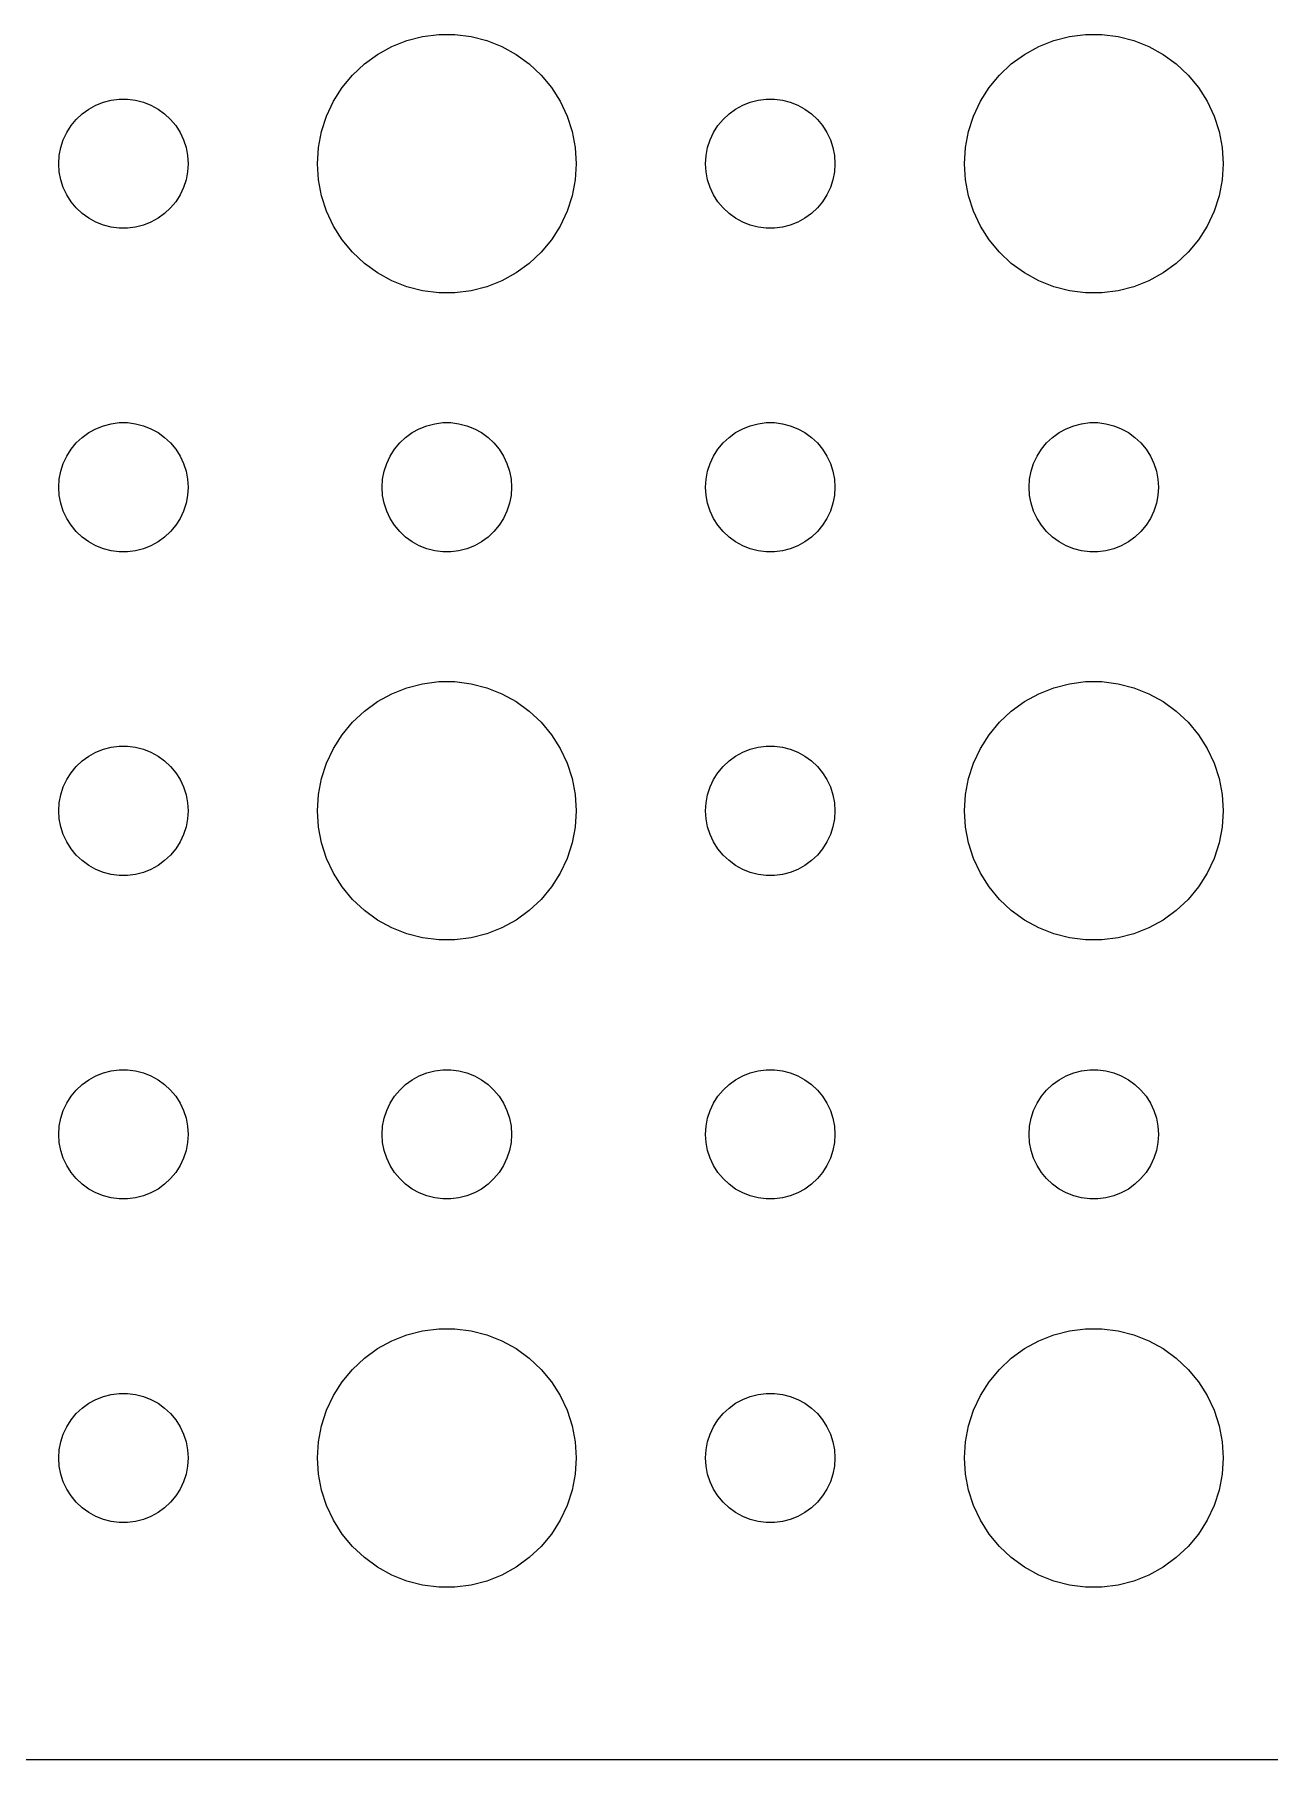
# Model space of a CAD drawing. Header units: metres. Extents: x -112 to 112, y -82 to 82.
# Drawn here: x -84.56 to -55.92, y -81.99 to -42.01 of the extents above; entities that cross this region are included whole.
import ezdxf

# ---------------------------------------------------------------- set-up
doc = ezdxf.new("R2010")
doc.units = ezdxf.units.M

msp = doc.modelspace()

# ---------------------------------------------------------------- linework, layer by layer
for p, q in [((-76.6075, -42.467), (-76.2773, -42.2855)), ((-76.2773, -42.2855), (-75.927, -42.1468)), ((-75.927, -42.1468), (-75.5621, -42.0531)), ((-75.5621, -42.0531), (-75.1884, -42.0059)), ((-75.1884, -42.0059), (-74.8116, -42.0059)), ((-74.8116, -42.0059), (-74.4379, -42.0531)), ((-74.4379, -42.0531), (-74.073, -42.1468)), ((-74.073, -42.1468), (-73.7227, -42.2855)), ((-73.7227, -42.2855), (-73.3925, -42.467)), ((-61.6075, -42.467), (-61.2773, -42.2855)), ((-61.2773, -42.2855), (-60.927, -42.1468)), ((-60.927, -42.1468), (-60.5621, -42.0531)), ((-60.5621, -42.0531), (-60.1884, -42.0059)), ((-60.1884, -42.0059), (-59.8116, -42.0059)), ((-59.8116, -42.0059), (-59.4379, -42.0531)), ((-59.4379, -42.0531), (-59.0729, -42.1468)), ((-59.0729, -42.1468), (-58.7227, -42.2855)), ((-58.7227, -42.2855), (-58.3925, -42.467)), ((-77.1869, -42.9464), (-76.9123, -42.6885)), ((-76.9123, -42.6885), (-76.6075, -42.467)), ((-73.3925, -42.467), (-73.0877, -42.6885)), ((-73.0877, -42.6885), (-72.8131, -42.9464)), ((-62.1869, -42.9464), (-61.9123, -42.6885)), ((-61.9123, -42.6885), (-61.6075, -42.467)), ((-58.3925, -42.467), (-58.0877, -42.6885)), ((-58.0877, -42.6885), (-57.8131, -42.9464)), ((-77.427, -43.2366), (-77.1869, -42.9464)), ((-72.8131, -42.9464), (-72.573, -43.2366)), ((-62.427, -43.2366), (-62.1869, -42.9464)), ((-57.8131, -42.9464), (-57.5729, -43.2366)), ((-83.1387, -43.6428), (-82.9635, -43.5734)), ((-82.9635, -43.5734), (-82.7811, -43.5266)), ((-82.7811, -43.5266), (-82.5942, -43.503)), ((-82.5942, -43.503), (-82.4058, -43.503)), ((-82.4058, -43.503), (-82.2189, -43.5266)), ((-82.2189, -43.5266), (-82.0365, -43.5734)), ((-82.0365, -43.5734), (-81.8613, -43.6428)), ((-77.7893, -43.8956), (-77.6289, -43.5547)), ((-77.6289, -43.5547), (-77.427, -43.2366)), ((-72.573, -43.2366), (-72.3711, -43.5547)), ((-72.3711, -43.5547), (-72.2107, -43.8956)), ((-68.1387, -43.6428), (-67.9635, -43.5734)), ((-67.9635, -43.5734), (-67.7811, -43.5266)), ((-67.7811, -43.5266), (-67.5942, -43.503)), ((-67.5942, -43.503), (-67.4058, -43.503)), ((-67.4058, -43.503), (-67.2189, -43.5266)), ((-67.2189, -43.5266), (-67.0365, -43.5734)), ((-67.0365, -43.5734), (-66.8613, -43.6428)), ((-62.7893, -43.8956), (-62.6289, -43.5547)), ((-62.6289, -43.5547), (-62.427, -43.2366)), ((-57.5729, -43.2366), (-57.3711, -43.5547)), ((-57.3711, -43.5547), (-57.2107, -43.8956)), ((-83.7135, -44.1183), (-83.5934, -43.9732)), ((-83.5934, -43.9732), (-83.4561, -43.8442)), ((-83.4561, -43.8442), (-83.3037, -43.7335)), ((-83.3037, -43.7335), (-83.1387, -43.6428)), ((-81.8613, -43.6428), (-81.6963, -43.7335)), ((-81.6963, -43.7335), (-81.5439, -43.8442)), ((-81.5439, -43.8442), (-81.4065, -43.9732)), ((-81.4065, -43.9732), (-81.2865, -44.1183)), ((-77.9057, -44.2539), (-77.7893, -43.8956)), ((-72.2107, -43.8956), (-72.0943, -44.2539)), ((-68.7135, -44.1183), (-68.5934, -43.9732)), ((-68.5934, -43.9732), (-68.4561, -43.8442)), ((-68.4561, -43.8442), (-68.3037, -43.7335)), ((-68.3037, -43.7335), (-68.1387, -43.6428)), ((-66.8613, -43.6428), (-66.6963, -43.7335)), ((-66.6963, -43.7335), (-66.5439, -43.8442)), ((-66.5439, -43.8442), (-66.4065, -43.9732)), ((-66.4065, -43.9732), (-66.2865, -44.1183)), ((-62.9057, -44.2539), (-62.7893, -43.8956)), ((-57.2107, -43.8956), (-57.0942, -44.2539)), ((-83.8947, -44.4478), (-83.8145, -44.2774)), ((-83.8145, -44.2774), (-83.7135, -44.1183)), ((-81.2865, -44.1183), (-81.1855, -44.2774)), ((-81.1855, -44.2774), (-81.1053, -44.4478)), ((-77.9763, -44.624), (-77.9057, -44.2539)), ((-72.0943, -44.2539), (-72.0237, -44.624)), ((-68.8947, -44.4478), (-68.8145, -44.2774)), ((-68.8145, -44.2774), (-68.7135, -44.1183)), ((-66.2865, -44.1183), (-66.1855, -44.2774)), ((-66.1855, -44.2774), (-66.1053, -44.4478)), ((-62.9763, -44.624), (-62.9057, -44.2539)), ((-57.0942, -44.2539), (-57.0237, -44.624)), ((-83.9882, -44.812), (-83.9529, -44.627)), ((-83.9529, -44.627), (-83.8947, -44.4478)), ((-81.1053, -44.4478), (-81.0471, -44.627)), ((-81.0471, -44.627), (-81.0118, -44.812)), ((-78, -45), (-77.9763, -44.624)), ((-72.0237, -44.624), (-72, -45)), ((-68.9882, -44.812), (-68.9529, -44.627)), ((-68.9529, -44.627), (-68.8947, -44.4478)), ((-66.1053, -44.4478), (-66.0471, -44.627)), ((-66.0471, -44.627), (-66.0118, -44.812)), ((-63, -45), (-62.9763, -44.624)), ((-57.0237, -44.624), (-57, -45)), ((-84, -45), (-83.9882, -44.812)), ((-83.9882, -45.188), (-84, -45)), ((-81.0118, -44.812), (-81, -45)), ((-81, -45), (-81.0118, -45.188)), ((-77.9763, -45.376), (-78, -45)), ((-72, -45), (-72.0237, -45.376)), ((-69, -45), (-68.9882, -44.812)), ((-68.9882, -45.188), (-69, -45)), ((-66.0118, -44.812), (-66, -45)), ((-66, -45), (-66.0118, -45.188)), ((-62.9763, -45.376), (-63, -45)), ((-57, -45), (-57.0237, -45.376)), ((-83.9529, -45.373), (-83.9882, -45.188)), ((-83.8947, -45.5522), (-83.9529, -45.373)), ((-83.8145, -45.7226), (-83.8947, -45.5522)), ((-81.1053, -45.5522), (-81.1855, -45.7226)), ((-81.0471, -45.373), (-81.1053, -45.5522)), ((-81.0118, -45.188), (-81.0471, -45.373)), ((-77.9057, -45.7461), (-77.9763, -45.376)), ((-72.0237, -45.376), (-72.0943, -45.7461)), ((-68.9529, -45.373), (-68.9882, -45.188)), ((-68.8947, -45.5522), (-68.9529, -45.373)), ((-68.8145, -45.7226), (-68.8947, -45.5522)), ((-66.1053, -45.5522), (-66.1855, -45.7226)), ((-66.0471, -45.373), (-66.1053, -45.5522)), ((-66.0118, -45.188), (-66.0471, -45.373)), ((-62.9057, -45.7461), (-62.9763, -45.376)), ((-57.0237, -45.376), (-57.0942, -45.7461)), ((-83.7135, -45.8817), (-83.8145, -45.7226)), ((-83.5934, -46.0268), (-83.7135, -45.8817)), ((-81.2865, -45.8817), (-81.4065, -46.0268)), ((-81.1855, -45.7226), (-81.2865, -45.8817)), ((-77.7893, -46.1044), (-77.9057, -45.7461)), ((-72.0943, -45.7461), (-72.2107, -46.1044)), ((-68.7135, -45.8817), (-68.8145, -45.7226)), ((-68.5934, -46.0268), (-68.7135, -45.8817)), ((-66.2865, -45.8817), (-66.4065, -46.0268)), ((-66.1855, -45.7226), (-66.2865, -45.8817)), ((-62.7893, -46.1044), (-62.9057, -45.7461)), ((-57.0942, -45.7461), (-57.2107, -46.1044)), ((-83.4561, -46.1558), (-83.5934, -46.0268)), ((-83.3037, -46.2665), (-83.4561, -46.1558)), ((-83.1387, -46.3572), (-83.3037, -46.2665)), ((-82.9635, -46.4266), (-83.1387, -46.3572)), ((-81.8613, -46.3572), (-82.0365, -46.4266)), ((-81.6963, -46.2665), (-81.8613, -46.3572)), ((-81.5439, -46.1558), (-81.6963, -46.2665)), ((-81.4065, -46.0268), (-81.5439, -46.1558)), ((-77.6289, -46.4453), (-77.7893, -46.1044)), ((-72.2107, -46.1044), (-72.3711, -46.4453)), ((-68.4561, -46.1558), (-68.5934, -46.0268)), ((-68.3037, -46.2665), (-68.4561, -46.1558)), ((-68.1387, -46.3572), (-68.3037, -46.2665)), ((-67.9635, -46.4266), (-68.1387, -46.3572)), ((-66.8613, -46.3572), (-67.0365, -46.4266)), ((-66.6963, -46.2665), (-66.8613, -46.3572)), ((-66.5439, -46.1558), (-66.6963, -46.2665)), ((-66.4065, -46.0268), (-66.5439, -46.1558)), ((-62.6289, -46.4453), (-62.7893, -46.1044)), ((-57.2107, -46.1044), (-57.3711, -46.4453)), ((-82.7811, -46.4734), (-82.9635, -46.4266)), ((-82.5942, -46.497), (-82.7811, -46.4734)), ((-82.4058, -46.497), (-82.5942, -46.497)), ((-82.2189, -46.4734), (-82.4058, -46.497)), ((-82.0365, -46.4266), (-82.2189, -46.4734)), ((-77.427, -46.7634), (-77.6289, -46.4453)), ((-77.1869, -47.0536), (-77.427, -46.7634)), ((-72.573, -46.7634), (-72.8131, -47.0536)), ((-72.3711, -46.4453), (-72.573, -46.7634)), ((-67.7811, -46.4734), (-67.9635, -46.4266)), ((-67.5942, -46.497), (-67.7811, -46.4734)), ((-67.4058, -46.497), (-67.5942, -46.497)), ((-67.2189, -46.4734), (-67.4058, -46.497)), ((-67.0365, -46.4266), (-67.2189, -46.4734)), ((-62.427, -46.7634), (-62.6289, -46.4453)), ((-62.1869, -47.0536), (-62.427, -46.7634)), ((-57.5729, -46.7634), (-57.8131, -47.0536)), ((-57.3711, -46.4453), (-57.5729, -46.7634)), ((-76.9123, -47.3115), (-77.1869, -47.0536)), ((-72.8131, -47.0536), (-73.0877, -47.3115)), ((-61.9123, -47.3115), (-62.1869, -47.0536)), ((-57.8131, -47.0536), (-58.0877, -47.3115)), ((-76.6075, -47.533), (-76.9123, -47.3115)), ((-76.2773, -47.7145), (-76.6075, -47.533)), ((-73.3925, -47.533), (-73.7227, -47.7145)), ((-73.0877, -47.3115), (-73.3925, -47.533)), ((-61.6075, -47.533), (-61.9123, -47.3115)), ((-61.2773, -47.7145), (-61.6075, -47.533)), ((-58.3925, -47.533), (-58.7227, -47.7145)), ((-58.0877, -47.3115), (-58.3925, -47.533)), ((-75.927, -47.8532), (-76.2773, -47.7145)), ((-75.5621, -47.9469), (-75.927, -47.8532)), ((-75.1884, -47.9941), (-75.5621, -47.9469)), ((-74.4379, -47.9469), (-74.8116, -47.9941)), ((-74.073, -47.8532), (-74.4379, -47.9469)), ((-73.7227, -47.7145), (-74.073, -47.8532)), ((-60.927, -47.8532), (-61.2773, -47.7145)), ((-60.5621, -47.9469), (-60.927, -47.8532)), ((-60.1884, -47.9941), (-60.5621, -47.9469)), ((-59.4379, -47.9469), (-59.8116, -47.9941)), ((-59.0729, -47.8532), (-59.4379, -47.9469)), ((-58.7227, -47.7145), (-59.0729, -47.8532)), ((-74.8116, -47.9941), (-75.1884, -47.9941)), ((-59.8116, -47.9941), (-60.1884, -47.9941)), ((-83.3037, -51.2335), (-83.1387, -51.1428)), ((-83.1387, -51.1428), (-82.9635, -51.0734)), ((-82.9635, -51.0734), (-82.7811, -51.0266)), ((-82.7811, -51.0266), (-82.5942, -51.003)), ((-82.5942, -51.003), (-82.4058, -51.003)), ((-82.4058, -51.003), (-82.2189, -51.0266)), ((-82.2189, -51.0266), (-82.0365, -51.0734)), ((-82.0365, -51.0734), (-81.8613, -51.1428)), ((-81.8613, -51.1428), (-81.6963, -51.2335)), ((-75.8037, -51.2335), (-75.6387, -51.1428)), ((-75.6387, -51.1428), (-75.4635, -51.0734)), ((-75.4635, -51.0734), (-75.2811, -51.0266)), ((-75.2811, -51.0266), (-75.0942, -51.003)), ((-75.0942, -51.003), (-74.9058, -51.003)), ((-74.9058, -51.003), (-74.7189, -51.0266)), ((-74.7189, -51.0266), (-74.5365, -51.0734)), ((-74.5365, -51.0734), (-74.3613, -51.1428)), ((-74.3613, -51.1428), (-74.1963, -51.2335)), ((-68.3037, -51.2335), (-68.1387, -51.1428)), ((-68.1387, -51.1428), (-67.9635, -51.0734)), ((-67.9635, -51.0734), (-67.7811, -51.0266)), ((-67.7811, -51.0266), (-67.5942, -51.003)), ((-67.5942, -51.003), (-67.4058, -51.003)), ((-67.4058, -51.003), (-67.2189, -51.0266)), ((-67.2189, -51.0266), (-67.0365, -51.0734)), ((-67.0365, -51.0734), (-66.8613, -51.1428)), ((-66.8613, -51.1428), (-66.6963, -51.2335)), ((-60.8037, -51.2335), (-60.6387, -51.1428)), ((-60.6387, -51.1428), (-60.4635, -51.0734)), ((-60.4635, -51.0734), (-60.2811, -51.0266)), ((-60.2811, -51.0266), (-60.0942, -51.003)), ((-60.0942, -51.003), (-59.9058, -51.003)), ((-59.9058, -51.003), (-59.7189, -51.0266)), ((-59.7189, -51.0266), (-59.5365, -51.0734)), ((-59.5365, -51.0734), (-59.3613, -51.1428)), ((-59.3613, -51.1428), (-59.1963, -51.2335)), ((-83.7135, -51.6183), (-83.5934, -51.4732)), ((-83.5934, -51.4732), (-83.4561, -51.3442)), ((-83.4561, -51.3442), (-83.3037, -51.2335)), ((-81.6963, -51.2335), (-81.5439, -51.3442)), ((-81.5439, -51.3442), (-81.4065, -51.4732)), ((-81.4065, -51.4732), (-81.2865, -51.6183)), ((-76.2135, -51.6183), (-76.0934, -51.4732)), ((-76.0934, -51.4732), (-75.9561, -51.3442)), ((-75.9561, -51.3442), (-75.8037, -51.2335)), ((-74.1963, -51.2335), (-74.0439, -51.3442)), ((-74.0439, -51.3442), (-73.9065, -51.4732)), ((-73.9065, -51.4732), (-73.7865, -51.6183)), ((-68.7135, -51.6183), (-68.5934, -51.4732)), ((-68.5934, -51.4732), (-68.4561, -51.3442)), ((-68.4561, -51.3442), (-68.3037, -51.2335)), ((-66.6963, -51.2335), (-66.5439, -51.3442)), ((-66.5439, -51.3442), (-66.4065, -51.4732)), ((-66.4065, -51.4732), (-66.2865, -51.6183)), ((-61.2135, -51.6183), (-61.0934, -51.4732)), ((-61.0934, -51.4732), (-60.9561, -51.3442)), ((-60.9561, -51.3442), (-60.8037, -51.2335)), ((-59.1963, -51.2335), (-59.0439, -51.3442)), ((-59.0439, -51.3442), (-58.9065, -51.4732)), ((-58.9065, -51.4732), (-58.7865, -51.6183)), ((-83.9529, -52.127), (-83.8947, -51.9478)), ((-83.8947, -51.9478), (-83.8145, -51.7774)), ((-83.8145, -51.7774), (-83.7135, -51.6183)), ((-81.2865, -51.6183), (-81.1855, -51.7774)), ((-81.1855, -51.7774), (-81.1053, -51.9478)), ((-81.1053, -51.9478), (-81.0471, -52.127)), ((-76.4529, -52.127), (-76.3947, -51.9478)), ((-76.3947, -51.9478), (-76.3145, -51.7774)), ((-76.3145, -51.7774), (-76.2135, -51.6183)), ((-73.7865, -51.6183), (-73.6855, -51.7774)), ((-73.6855, -51.7774), (-73.6053, -51.9478)), ((-73.6053, -51.9478), (-73.5471, -52.127)), ((-68.9529, -52.127), (-68.8947, -51.9478)), ((-68.8947, -51.9478), (-68.8145, -51.7774)), ((-68.8145, -51.7774), (-68.7135, -51.6183)), ((-66.2865, -51.6183), (-66.1855, -51.7774)), ((-66.1855, -51.7774), (-66.1053, -51.9478)), ((-66.1053, -51.9478), (-66.0471, -52.127)), ((-61.4529, -52.127), (-61.3947, -51.9478)), ((-61.3947, -51.9478), (-61.3145, -51.7774)), ((-61.3145, -51.7774), (-61.2135, -51.6183)), ((-58.7865, -51.6183), (-58.6855, -51.7774)), ((-58.6855, -51.7774), (-58.6053, -51.9478)), ((-58.6053, -51.9478), (-58.5471, -52.127)), ((-84, -52.5), (-83.9882, -52.312)), ((-83.9882, -52.312), (-83.9529, -52.127)), ((-81.0471, -52.127), (-81.0118, -52.312)), ((-81.0118, -52.312), (-81, -52.5)), ((-76.5, -52.5), (-76.4882, -52.312)), ((-76.4882, -52.312), (-76.4529, -52.127)), ((-73.5471, -52.127), (-73.5118, -52.312)), ((-73.5118, -52.312), (-73.5, -52.5)), ((-69, -52.5), (-68.9882, -52.312)), ((-68.9882, -52.312), (-68.9529, -52.127)), ((-66.0471, -52.127), (-66.0118, -52.312)), ((-66.0118, -52.312), (-66, -52.5)), ((-61.5, -52.5), (-61.4882, -52.312)), ((-61.4882, -52.312), (-61.4529, -52.127)), ((-58.5471, -52.127), (-58.5118, -52.312)), ((-58.5118, -52.312), (-58.5, -52.5)), ((-83.9882, -52.688), (-84, -52.5)), ((-83.9529, -52.873), (-83.9882, -52.688)), ((-81.0118, -52.688), (-81.0471, -52.873)), ((-81, -52.5), (-81.0118, -52.688)), ((-76.4882, -52.688), (-76.5, -52.5)), ((-76.4529, -52.873), (-76.4882, -52.688)), ((-73.5118, -52.688), (-73.5471, -52.873)), ((-73.5, -52.5), (-73.5118, -52.688)), ((-68.9882, -52.688), (-69, -52.5)), ((-68.9529, -52.873), (-68.9882, -52.688)), ((-66.0118, -52.688), (-66.0471, -52.873)), ((-66, -52.5), (-66.0118, -52.688)), ((-61.4882, -52.688), (-61.5, -52.5)), ((-61.4529, -52.873), (-61.4882, -52.688)), ((-58.5118, -52.688), (-58.5471, -52.873)), ((-58.5, -52.5), (-58.5118, -52.688)), ((-83.8947, -53.0522), (-83.9529, -52.873)), ((-83.8145, -53.2226), (-83.8947, -53.0522)), ((-81.1053, -53.0522), (-81.1855, -53.2226)), ((-81.0471, -52.873), (-81.1053, -53.0522)), ((-76.3947, -53.0522), (-76.4529, -52.873)), ((-76.3145, -53.2226), (-76.3947, -53.0522)), ((-73.6053, -53.0522), (-73.6855, -53.2226)), ((-73.5471, -52.873), (-73.6053, -53.0522)), ((-68.8947, -53.0522), (-68.9529, -52.873)), ((-68.8145, -53.2226), (-68.8947, -53.0522)), ((-66.1053, -53.0522), (-66.1855, -53.2226)), ((-66.0471, -52.873), (-66.1053, -53.0522)), ((-61.3947, -53.0522), (-61.4529, -52.873)), ((-61.3145, -53.2226), (-61.3947, -53.0522)), ((-58.6053, -53.0522), (-58.6855, -53.2226)), ((-58.5471, -52.873), (-58.6053, -53.0522)), ((-83.7135, -53.3817), (-83.8145, -53.2226)), ((-83.5934, -53.5268), (-83.7135, -53.3817)), ((-83.4561, -53.6558), (-83.5934, -53.5268)), ((-81.4065, -53.5268), (-81.5439, -53.6558)), ((-81.2865, -53.3817), (-81.4065, -53.5268)), ((-81.1855, -53.2226), (-81.2865, -53.3817)), ((-76.2135, -53.3817), (-76.3145, -53.2226)), ((-76.0934, -53.5268), (-76.2135, -53.3817)), ((-75.9561, -53.6558), (-76.0934, -53.5268)), ((-73.9065, -53.5268), (-74.0439, -53.6558)), ((-73.7865, -53.3817), (-73.9065, -53.5268)), ((-73.6855, -53.2226), (-73.7865, -53.3817)), ((-68.7135, -53.3817), (-68.8145, -53.2226)), ((-68.5934, -53.5268), (-68.7135, -53.3817)), ((-68.4561, -53.6558), (-68.5934, -53.5268)), ((-66.4065, -53.5268), (-66.5439, -53.6558)), ((-66.2865, -53.3817), (-66.4065, -53.5268)), ((-66.1855, -53.2226), (-66.2865, -53.3817)), ((-61.2135, -53.3817), (-61.3145, -53.2226)), ((-61.0934, -53.5268), (-61.2135, -53.3817)), ((-60.9561, -53.6558), (-61.0934, -53.5268)), ((-58.9065, -53.5268), (-59.0439, -53.6558)), ((-58.7865, -53.3817), (-58.9065, -53.5268)), ((-58.6855, -53.2226), (-58.7865, -53.3817)), ((-83.3037, -53.7665), (-83.4561, -53.6558)), ((-83.1387, -53.8572), (-83.3037, -53.7665)), ((-82.9635, -53.9266), (-83.1387, -53.8572)), ((-82.7811, -53.9734), (-82.9635, -53.9266)), ((-82.5942, -53.997), (-82.7811, -53.9734)), ((-82.2189, -53.9734), (-82.4058, -53.997)), ((-82.0365, -53.9266), (-82.2189, -53.9734)), ((-81.8613, -53.8572), (-82.0365, -53.9266)), ((-81.6963, -53.7665), (-81.8613, -53.8572)), ((-81.5439, -53.6558), (-81.6963, -53.7665)), ((-75.8037, -53.7665), (-75.9561, -53.6558)), ((-75.6387, -53.8572), (-75.8037, -53.7665)), ((-75.4635, -53.9266), (-75.6387, -53.8572)), ((-75.2811, -53.9734), (-75.4635, -53.9266)), ((-75.0942, -53.997), (-75.2811, -53.9734)), ((-74.7189, -53.9734), (-74.9058, -53.997)), ((-74.5365, -53.9266), (-74.7189, -53.9734)), ((-74.3613, -53.8572), (-74.5365, -53.9266)), ((-74.1963, -53.7665), (-74.3613, -53.8572)), ((-74.0439, -53.6558), (-74.1963, -53.7665)), ((-68.3037, -53.7665), (-68.4561, -53.6558)), ((-68.1387, -53.8572), (-68.3037, -53.7665)), ((-67.9635, -53.9266), (-68.1387, -53.8572)), ((-67.7811, -53.9734), (-67.9635, -53.9266)), ((-67.5942, -53.997), (-67.7811, -53.9734)), ((-67.2189, -53.9734), (-67.4058, -53.997)), ((-67.0365, -53.9266), (-67.2189, -53.9734)), ((-66.8613, -53.8572), (-67.0365, -53.9266)), ((-66.6963, -53.7665), (-66.8613, -53.8572)), ((-66.5439, -53.6558), (-66.6963, -53.7665)), ((-60.8037, -53.7665), (-60.9561, -53.6558)), ((-60.6387, -53.8572), (-60.8037, -53.7665)), ((-60.4635, -53.9266), (-60.6387, -53.8572)), ((-60.2811, -53.9734), (-60.4635, -53.9266)), ((-60.0942, -53.997), (-60.2811, -53.9734)), ((-59.7189, -53.9734), (-59.9058, -53.997)), ((-59.5365, -53.9266), (-59.7189, -53.9734)), ((-59.3613, -53.8572), (-59.5365, -53.9266)), ((-59.1963, -53.7665), (-59.3613, -53.8572)), ((-59.0439, -53.6558), (-59.1963, -53.7665)), ((-82.4058, -53.997), (-82.5942, -53.997)), ((-74.9058, -53.997), (-75.0942, -53.997)), ((-67.4058, -53.997), (-67.5942, -53.997)), ((-59.9058, -53.997), (-60.0942, -53.997)), ((-76.2773, -57.2855), (-75.927, -57.1468)), ((-75.927, -57.1468), (-75.5621, -57.0531)), ((-75.5621, -57.0531), (-75.1884, -57.0059)), ((-75.1884, -57.0059), (-74.8116, -57.0059)), ((-74.8116, -57.0059), (-74.4379, -57.0531)), ((-74.4379, -57.0531), (-74.073, -57.1468)), ((-74.073, -57.1468), (-73.7227, -57.2855)), ((-61.2773, -57.2855), (-60.927, -57.1468)), ((-60.927, -57.1468), (-60.5621, -57.0531)), ((-60.5621, -57.0531), (-60.1884, -57.0059)), ((-60.1884, -57.0059), (-59.8116, -57.0059)), ((-59.8116, -57.0059), (-59.4379, -57.0531)), ((-59.4379, -57.0531), (-59.0729, -57.1468)), ((-59.0729, -57.1468), (-58.7227, -57.2855)), ((-76.9123, -57.6885), (-76.6075, -57.467)), ((-76.6075, -57.467), (-76.2773, -57.2855)), ((-73.7227, -57.2855), (-73.3925, -57.467)), ((-73.3925, -57.467), (-73.0877, -57.6885)), ((-61.9123, -57.6885), (-61.6075, -57.467)), ((-61.6075, -57.467), (-61.2773, -57.2855)), ((-58.7227, -57.2855), (-58.3925, -57.467)), ((-58.3925, -57.467), (-58.0877, -57.6885)), ((-77.427, -58.2366), (-77.1869, -57.9464)), ((-77.1869, -57.9464), (-76.9123, -57.6885)), ((-73.0877, -57.6885), (-72.8131, -57.9464)), ((-72.8131, -57.9464), (-72.573, -58.2366)), ((-62.427, -58.2366), (-62.1869, -57.9464)), ((-62.1869, -57.9464), (-61.9123, -57.6885)), ((-58.0877, -57.6885), (-57.8131, -57.9464)), ((-57.8131, -57.9464), (-57.5729, -58.2366)), ((-77.6289, -58.5547), (-77.427, -58.2366)), ((-72.573, -58.2366), (-72.3711, -58.5547)), ((-62.6289, -58.5547), (-62.427, -58.2366)), ((-57.5729, -58.2366), (-57.3711, -58.5547)), ((-83.4561, -58.8442), (-83.3037, -58.7335)), ((-83.3037, -58.7335), (-83.1387, -58.6428)), ((-83.1387, -58.6428), (-82.9635, -58.5734)), ((-82.9635, -58.5734), (-82.7811, -58.5266)), ((-82.7811, -58.5266), (-82.5942, -58.503)), ((-82.5942, -58.503), (-82.4058, -58.503)), ((-82.4058, -58.503), (-82.2189, -58.5266)), ((-82.2189, -58.5266), (-82.0365, -58.5734)), ((-82.0365, -58.5734), (-81.8613, -58.6428)), ((-81.8613, -58.6428), (-81.6963, -58.7335)), ((-81.6963, -58.7335), (-81.5439, -58.8442)), ((-77.7893, -58.8956), (-77.6289, -58.5547)), ((-72.3711, -58.5547), (-72.2107, -58.8956)), ((-68.4561, -58.8442), (-68.3037, -58.7335)), ((-68.3037, -58.7335), (-68.1387, -58.6428)), ((-68.1387, -58.6428), (-67.9635, -58.5734)), ((-67.9635, -58.5734), (-67.7811, -58.5266)), ((-67.7811, -58.5266), (-67.5942, -58.503)), ((-67.5942, -58.503), (-67.4058, -58.503)), ((-67.4058, -58.503), (-67.2189, -58.5266)), ((-67.2189, -58.5266), (-67.0365, -58.5734)), ((-67.0365, -58.5734), (-66.8613, -58.6428)), ((-66.8613, -58.6428), (-66.6963, -58.7335)), ((-66.6963, -58.7335), (-66.5439, -58.8442)), ((-62.7893, -58.8956), (-62.6289, -58.5547)), ((-57.3711, -58.5547), (-57.2107, -58.8956)), ((-83.8145, -59.2774), (-83.7135, -59.1183)), ((-83.7135, -59.1183), (-83.5934, -58.9732)), ((-83.5934, -58.9732), (-83.4561, -58.8442)), ((-81.5439, -58.8442), (-81.4065, -58.9732)), ((-81.4065, -58.9732), (-81.2865, -59.1183)), ((-81.2865, -59.1183), (-81.1855, -59.2774)), ((-77.9057, -59.2539), (-77.7893, -58.8956)), ((-72.2107, -58.8956), (-72.0943, -59.2539)), ((-68.8145, -59.2774), (-68.7135, -59.1183)), ((-68.7135, -59.1183), (-68.5934, -58.9732)), ((-68.5934, -58.9732), (-68.4561, -58.8442)), ((-66.5439, -58.8442), (-66.4065, -58.9732)), ((-66.4065, -58.9732), (-66.2865, -59.1183)), ((-66.2865, -59.1183), (-66.1855, -59.2774)), ((-62.9057, -59.2539), (-62.7893, -58.8956)), ((-57.2107, -58.8956), (-57.0942, -59.2539)), ((-83.9529, -59.627), (-83.8947, -59.4478)), ((-83.8947, -59.4478), (-83.8145, -59.2774)), ((-81.1855, -59.2774), (-81.1053, -59.4478)), ((-81.1053, -59.4478), (-81.0471, -59.627)), ((-77.9763, -59.624), (-77.9057, -59.2539)), ((-72.0943, -59.2539), (-72.0237, -59.624)), ((-68.9529, -59.627), (-68.8947, -59.4478)), ((-68.8947, -59.4478), (-68.8145, -59.2774)), ((-66.1855, -59.2774), (-66.1053, -59.4478)), ((-66.1053, -59.4478), (-66.0471, -59.627)), ((-62.9763, -59.624), (-62.9057, -59.2539)), ((-57.0942, -59.2539), (-57.0237, -59.624)), ((-84, -60), (-83.9882, -59.812)), ((-83.9882, -59.812), (-83.9529, -59.627)), ((-81.0471, -59.627), (-81.0118, -59.812)), ((-81.0118, -59.812), (-81, -60)), ((-78, -60), (-77.9763, -59.624)), ((-72.0237, -59.624), (-72, -60)), ((-69, -60), (-68.9882, -59.812)), ((-68.9882, -59.812), (-68.9529, -59.627)), ((-66.0471, -59.627), (-66.0118, -59.812)), ((-66.0118, -59.812), (-66, -60)), ((-63, -60), (-62.9763, -59.624)), ((-57.0237, -59.624), (-57, -60)), ((-83.9882, -60.188), (-84, -60)), ((-83.9529, -60.373), (-83.9882, -60.188)), ((-83.8947, -60.5522), (-83.9529, -60.373)), ((-81.0471, -60.373), (-81.1053, -60.5522)), ((-81.0118, -60.188), (-81.0471, -60.373)), ((-81, -60), (-81.0118, -60.188)), ((-77.9763, -60.376), (-78, -60)), ((-77.9057, -60.7461), (-77.9763, -60.376)), ((-72.0237, -60.376), (-72.0943, -60.7461)), ((-72, -60), (-72.0237, -60.376)), ((-68.9882, -60.188), (-69, -60)), ((-68.9529, -60.373), (-68.9882, -60.188)), ((-68.8947, -60.5522), (-68.9529, -60.373)), ((-66.0471, -60.373), (-66.1053, -60.5522)), ((-66.0118, -60.188), (-66.0471, -60.373)), ((-66, -60), (-66.0118, -60.188)), ((-62.9763, -60.376), (-63, -60)), ((-62.9057, -60.7461), (-62.9763, -60.376)), ((-57.0237, -60.376), (-57.0942, -60.7461)), ((-57, -60), (-57.0237, -60.376)), ((-83.8145, -60.7226), (-83.8947, -60.5522)), ((-83.7135, -60.8817), (-83.8145, -60.7226)), ((-81.1855, -60.7226), (-81.2865, -60.8817)), ((-81.1053, -60.5522), (-81.1855, -60.7226)), ((-77.7893, -61.1044), (-77.9057, -60.7461)), ((-72.0943, -60.7461), (-72.2107, -61.1044)), ((-68.8145, -60.7226), (-68.8947, -60.5522)), ((-68.7135, -60.8817), (-68.8145, -60.7226)), ((-66.1855, -60.7226), (-66.2865, -60.8817)), ((-66.1053, -60.5522), (-66.1855, -60.7226)), ((-62.7893, -61.1044), (-62.9057, -60.7461)), ((-57.0942, -60.7461), (-57.2107, -61.1044)), ((-83.5934, -61.0268), (-83.7135, -60.8817)), ((-83.4561, -61.1558), (-83.5934, -61.0268)), ((-83.3037, -61.2665), (-83.4561, -61.1558)), ((-81.5439, -61.1558), (-81.6963, -61.2665)), ((-81.4065, -61.0268), (-81.5439, -61.1558)), ((-81.2865, -60.8817), (-81.4065, -61.0268)), ((-77.6289, -61.4453), (-77.7893, -61.1044)), ((-72.2107, -61.1044), (-72.3711, -61.4453)), ((-68.5934, -61.0268), (-68.7135, -60.8817)), ((-68.4561, -61.1558), (-68.5934, -61.0268)), ((-68.3037, -61.2665), (-68.4561, -61.1558)), ((-66.5439, -61.1558), (-66.6963, -61.2665)), ((-66.4065, -61.0268), (-66.5439, -61.1558)), ((-66.2865, -60.8817), (-66.4065, -61.0268)), ((-62.6289, -61.4453), (-62.7893, -61.1044)), ((-57.2107, -61.1044), (-57.3711, -61.4453)), ((-83.1387, -61.3572), (-83.3037, -61.2665)), ((-82.9635, -61.4266), (-83.1387, -61.3572)), ((-82.7811, -61.4734), (-82.9635, -61.4266)), ((-82.5942, -61.497), (-82.7811, -61.4734)), ((-82.4058, -61.497), (-82.5942, -61.497)), ((-82.2189, -61.4734), (-82.4058, -61.497)), ((-82.0365, -61.4266), (-82.2189, -61.4734)), ((-81.8613, -61.3572), (-82.0365, -61.4266)), ((-81.6963, -61.2665), (-81.8613, -61.3572)), ((-77.427, -61.7634), (-77.6289, -61.4453)), ((-72.3711, -61.4453), (-72.573, -61.7634)), ((-68.1387, -61.3572), (-68.3037, -61.2665)), ((-67.9635, -61.4266), (-68.1387, -61.3572)), ((-67.7811, -61.4734), (-67.9635, -61.4266)), ((-67.5942, -61.497), (-67.7811, -61.4734)), ((-67.4058, -61.497), (-67.5942, -61.497)), ((-67.2189, -61.4734), (-67.4058, -61.497)), ((-67.0365, -61.4266), (-67.2189, -61.4734)), ((-66.8613, -61.3572), (-67.0365, -61.4266)), ((-66.6963, -61.2665), (-66.8613, -61.3572)), ((-62.427, -61.7634), (-62.6289, -61.4453)), ((-57.3711, -61.4453), (-57.5729, -61.7634)), ((-77.1869, -62.0536), (-77.427, -61.7634)), ((-72.573, -61.7634), (-72.8131, -62.0536)), ((-62.1869, -62.0536), (-62.427, -61.7634)), ((-57.5729, -61.7634), (-57.8131, -62.0536)), ((-76.9123, -62.3115), (-77.1869, -62.0536)), ((-76.6075, -62.533), (-76.9123, -62.3115)), ((-73.0877, -62.3115), (-73.3925, -62.533)), ((-72.8131, -62.0536), (-73.0877, -62.3115)), ((-61.9123, -62.3115), (-62.1869, -62.0536)), ((-61.6075, -62.533), (-61.9123, -62.3115)), ((-58.0877, -62.3115), (-58.3925, -62.533)), ((-57.8131, -62.0536), (-58.0877, -62.3115)), ((-76.2773, -62.7145), (-76.6075, -62.533)), ((-75.927, -62.8532), (-76.2773, -62.7145)), ((-73.7227, -62.7145), (-74.073, -62.8532)), ((-73.3925, -62.533), (-73.7227, -62.7145)), ((-61.2773, -62.7145), (-61.6075, -62.533)), ((-60.927, -62.8532), (-61.2773, -62.7145)), ((-58.7227, -62.7145), (-59.0729, -62.8532)), ((-58.3925, -62.533), (-58.7227, -62.7145)), ((-75.5621, -62.9469), (-75.927, -62.8532)), ((-75.1884, -62.9941), (-75.5621, -62.9469)), ((-74.8116, -62.9941), (-75.1884, -62.9941)), ((-74.4379, -62.9469), (-74.8116, -62.9941)), ((-74.073, -62.8532), (-74.4379, -62.9469)), ((-60.5621, -62.9469), (-60.927, -62.8532)), ((-60.1884, -62.9941), (-60.5621, -62.9469)), ((-59.8116, -62.9941), (-60.1884, -62.9941)), ((-59.4379, -62.9469), (-59.8116, -62.9941)), ((-59.0729, -62.8532), (-59.4379, -62.9469)), ((-83.5934, -66.4732), (-83.4561, -66.3442)), ((-83.4561, -66.3442), (-83.3037, -66.2335)), ((-83.3037, -66.2335), (-83.1387, -66.1428)), ((-83.1387, -66.1428), (-82.9635, -66.0734)), ((-82.9635, -66.0734), (-82.7811, -66.0266)), ((-82.7811, -66.0266), (-82.5942, -66.003)), ((-82.5942, -66.003), (-82.4058, -66.003)), ((-82.4058, -66.003), (-82.2189, -66.0266)), ((-82.2189, -66.0266), (-82.0365, -66.0734)), ((-82.0365, -66.0734), (-81.8613, -66.1428)), ((-81.8613, -66.1428), (-81.6963, -66.2335)), ((-81.6963, -66.2335), (-81.5439, -66.3442)), ((-81.5439, -66.3442), (-81.4065, -66.4732)), ((-76.0934, -66.4732), (-75.9561, -66.3442)), ((-75.9561, -66.3442), (-75.8037, -66.2335)), ((-75.8037, -66.2335), (-75.6387, -66.1428)), ((-75.6387, -66.1428), (-75.4635, -66.0734)), ((-75.4635, -66.0734), (-75.2811, -66.0266)), ((-75.2811, -66.0266), (-75.0942, -66.003)), ((-75.0942, -66.003), (-74.9058, -66.003)), ((-74.9058, -66.003), (-74.7189, -66.0266)), ((-74.7189, -66.0266), (-74.5365, -66.0734)), ((-74.5365, -66.0734), (-74.3613, -66.1428)), ((-74.3613, -66.1428), (-74.1963, -66.2335)), ((-74.1963, -66.2335), (-74.0439, -66.3442)), ((-74.0439, -66.3442), (-73.9065, -66.4732)), ((-68.5934, -66.4732), (-68.4561, -66.3442)), ((-68.4561, -66.3442), (-68.3037, -66.2335)), ((-68.3037, -66.2335), (-68.1387, -66.1428)), ((-68.1387, -66.1428), (-67.9635, -66.0734)), ((-67.9635, -66.0734), (-67.7811, -66.0266)), ((-67.7811, -66.0266), (-67.5942, -66.003)), ((-67.5942, -66.003), (-67.4058, -66.003)), ((-67.4058, -66.003), (-67.2189, -66.0266)), ((-67.2189, -66.0266), (-67.0365, -66.0734)), ((-67.0365, -66.0734), (-66.8613, -66.1428)), ((-66.8613, -66.1428), (-66.6963, -66.2335)), ((-66.6963, -66.2335), (-66.5439, -66.3442)), ((-66.5439, -66.3442), (-66.4065, -66.4732)), ((-61.0934, -66.4732), (-60.9561, -66.3442)), ((-60.9561, -66.3442), (-60.8037, -66.2335)), ((-60.8037, -66.2335), (-60.6387, -66.1428)), ((-60.6387, -66.1428), (-60.4635, -66.0734)), ((-60.4635, -66.0734), (-60.2811, -66.0266)), ((-60.2811, -66.0266), (-60.0942, -66.003)), ((-60.0942, -66.003), (-59.9058, -66.003)), ((-59.9058, -66.003), (-59.7189, -66.0266)), ((-59.7189, -66.0266), (-59.5365, -66.0734)), ((-59.5365, -66.0734), (-59.3613, -66.1428)), ((-59.3613, -66.1428), (-59.1963, -66.2335)), ((-59.1963, -66.2335), (-59.0439, -66.3442)), ((-59.0439, -66.3442), (-58.9065, -66.4732)), ((-83.8145, -66.7774), (-83.7135, -66.6183)), ((-83.7135, -66.6183), (-83.5934, -66.4732)), ((-81.4065, -66.4732), (-81.2865, -66.6183)), ((-81.2865, -66.6183), (-81.1855, -66.7774)), ((-76.3145, -66.7774), (-76.2135, -66.6183)), ((-76.2135, -66.6183), (-76.0934, -66.4732)), ((-73.9065, -66.4732), (-73.7865, -66.6183)), ((-73.7865, -66.6183), (-73.6855, -66.7774)), ((-68.8145, -66.7774), (-68.7135, -66.6183)), ((-68.7135, -66.6183), (-68.5934, -66.4732)), ((-66.4065, -66.4732), (-66.2865, -66.6183)), ((-66.2865, -66.6183), (-66.1855, -66.7774)), ((-61.3145, -66.7774), (-61.2135, -66.6183)), ((-61.2135, -66.6183), (-61.0934, -66.4732)), ((-58.9065, -66.4732), (-58.7865, -66.6183)), ((-58.7865, -66.6183), (-58.6855, -66.7774)), ((-83.9882, -67.312), (-83.9529, -67.127)), ((-83.9529, -67.127), (-83.8947, -66.9478)), ((-83.8947, -66.9478), (-83.8145, -66.7774)), ((-81.1855, -66.7774), (-81.1053, -66.9478)), ((-81.1053, -66.9478), (-81.0471, -67.127)), ((-81.0471, -67.127), (-81.0118, -67.312)), ((-76.4882, -67.312), (-76.4529, -67.127)), ((-76.4529, -67.127), (-76.3947, -66.9478)), ((-76.3947, -66.9478), (-76.3145, -66.7774)), ((-73.6855, -66.7774), (-73.6053, -66.9478)), ((-73.6053, -66.9478), (-73.5471, -67.127)), ((-73.5471, -67.127), (-73.5118, -67.312)), ((-68.9882, -67.312), (-68.9529, -67.127)), ((-68.9529, -67.127), (-68.8947, -66.9478)), ((-68.8947, -66.9478), (-68.8145, -66.7774)), ((-66.1855, -66.7774), (-66.1053, -66.9478)), ((-66.1053, -66.9478), (-66.0471, -67.127)), ((-66.0471, -67.127), (-66.0118, -67.312)), ((-61.4882, -67.312), (-61.4529, -67.127)), ((-61.4529, -67.127), (-61.3947, -66.9478)), ((-61.3947, -66.9478), (-61.3145, -66.7774)), ((-58.6855, -66.7774), (-58.6053, -66.9478)), ((-58.6053, -66.9478), (-58.5471, -67.127)), ((-58.5471, -67.127), (-58.5118, -67.312)), ((-84, -67.5), (-83.9882, -67.312)), ((-83.9882, -67.688), (-84, -67.5)), ((-81.0118, -67.312), (-81, -67.5)), ((-81, -67.5), (-81.0118, -67.688)), ((-76.5, -67.5), (-76.4882, -67.312)), ((-76.4882, -67.688), (-76.5, -67.5)), ((-73.5118, -67.312), (-73.5, -67.5)), ((-73.5, -67.5), (-73.5118, -67.688)), ((-69, -67.5), (-68.9882, -67.312)), ((-68.9882, -67.688), (-69, -67.5)), ((-66.0118, -67.312), (-66, -67.5)), ((-66, -67.5), (-66.0118, -67.688)), ((-61.5, -67.5), (-61.4882, -67.312)), ((-61.4882, -67.688), (-61.5, -67.5)), ((-58.5118, -67.312), (-58.5, -67.5)), ((-58.5, -67.5), (-58.5118, -67.688)), ((-83.9529, -67.873), (-83.9882, -67.688)), ((-83.8947, -68.0522), (-83.9529, -67.873)), ((-81.0471, -67.873), (-81.1053, -68.0522)), ((-81.0118, -67.688), (-81.0471, -67.873)), ((-76.4529, -67.873), (-76.4882, -67.688)), ((-76.3947, -68.0522), (-76.4529, -67.873)), ((-73.5471, -67.873), (-73.6053, -68.0522)), ((-73.5118, -67.688), (-73.5471, -67.873)), ((-68.9529, -67.873), (-68.9882, -67.688)), ((-68.8947, -68.0522), (-68.9529, -67.873)), ((-66.0471, -67.873), (-66.1053, -68.0522)), ((-66.0118, -67.688), (-66.0471, -67.873)), ((-61.4529, -67.873), (-61.4882, -67.688)), ((-61.3947, -68.0522), (-61.4529, -67.873)), ((-58.5471, -67.873), (-58.6053, -68.0522)), ((-58.5118, -67.688), (-58.5471, -67.873)), ((-83.8145, -68.2226), (-83.8947, -68.0522)), ((-83.7135, -68.3817), (-83.8145, -68.2226)), ((-81.1855, -68.2226), (-81.2865, -68.3817)), ((-81.1053, -68.0522), (-81.1855, -68.2226)), ((-76.3145, -68.2226), (-76.3947, -68.0522)), ((-76.2135, -68.3817), (-76.3145, -68.2226)), ((-73.6855, -68.2226), (-73.7865, -68.3817)), ((-73.6053, -68.0522), (-73.6855, -68.2226)), ((-68.8145, -68.2226), (-68.8947, -68.0522)), ((-68.7135, -68.3817), (-68.8145, -68.2226)), ((-66.1855, -68.2226), (-66.2865, -68.3817)), ((-66.1053, -68.0522), (-66.1855, -68.2226)), ((-61.3145, -68.2226), (-61.3947, -68.0522)), ((-61.2135, -68.3817), (-61.3145, -68.2226)), ((-58.6855, -68.2226), (-58.7865, -68.3817)), ((-58.6053, -68.0522), (-58.6855, -68.2226)), ((-83.5934, -68.5268), (-83.7135, -68.3817)), ((-83.4561, -68.6558), (-83.5934, -68.5268)), ((-83.3037, -68.7665), (-83.4561, -68.6558)), ((-83.1387, -68.8572), (-83.3037, -68.7665)), ((-81.6963, -68.7665), (-81.8613, -68.8572)), ((-81.5439, -68.6558), (-81.6963, -68.7665)), ((-81.4065, -68.5268), (-81.5439, -68.6558)), ((-81.2865, -68.3817), (-81.4065, -68.5268)), ((-76.0934, -68.5268), (-76.2135, -68.3817)), ((-75.9561, -68.6558), (-76.0934, -68.5268)), ((-75.8037, -68.7665), (-75.9561, -68.6558)), ((-75.6387, -68.8572), (-75.8037, -68.7665)), ((-74.1963, -68.7665), (-74.3613, -68.8572)), ((-74.0439, -68.6558), (-74.1963, -68.7665)), ((-73.9065, -68.5268), (-74.0439, -68.6558)), ((-73.7865, -68.3817), (-73.9065, -68.5268)), ((-68.5934, -68.5268), (-68.7135, -68.3817)), ((-68.4561, -68.6558), (-68.5934, -68.5268)), ((-68.3037, -68.7665), (-68.4561, -68.6558)), ((-68.1387, -68.8572), (-68.3037, -68.7665)), ((-66.6963, -68.7665), (-66.8613, -68.8572)), ((-66.5439, -68.6558), (-66.6963, -68.7665)), ((-66.4065, -68.5268), (-66.5439, -68.6558)), ((-66.2865, -68.3817), (-66.4065, -68.5268)), ((-61.0934, -68.5268), (-61.2135, -68.3817)), ((-60.9561, -68.6558), (-61.0934, -68.5268)), ((-60.8037, -68.7665), (-60.9561, -68.6558)), ((-60.6387, -68.8572), (-60.8037, -68.7665)), ((-59.1963, -68.7665), (-59.3613, -68.8572)), ((-59.0439, -68.6558), (-59.1963, -68.7665)), ((-58.9065, -68.5268), (-59.0439, -68.6558)), ((-58.7865, -68.3817), (-58.9065, -68.5268)), ((-82.9635, -68.9266), (-83.1387, -68.8572)), ((-82.7811, -68.9734), (-82.9635, -68.9266)), ((-82.5942, -68.997), (-82.7811, -68.9734)), ((-82.4058, -68.997), (-82.5942, -68.997)), ((-82.2189, -68.9734), (-82.4058, -68.997)), ((-82.0365, -68.9266), (-82.2189, -68.9734)), ((-81.8613, -68.8572), (-82.0365, -68.9266)), ((-75.4635, -68.9266), (-75.6387, -68.8572)), ((-75.2811, -68.9734), (-75.4635, -68.9266)), ((-75.0942, -68.997), (-75.2811, -68.9734)), ((-74.9058, -68.997), (-75.0942, -68.997)), ((-74.7189, -68.9734), (-74.9058, -68.997)), ((-74.5365, -68.9266), (-74.7189, -68.9734)), ((-74.3613, -68.8572), (-74.5365, -68.9266)), ((-67.9635, -68.9266), (-68.1387, -68.8572)), ((-67.7811, -68.9734), (-67.9635, -68.9266)), ((-67.5942, -68.997), (-67.7811, -68.9734)), ((-67.4058, -68.997), (-67.5942, -68.997)), ((-67.2189, -68.9734), (-67.4058, -68.997)), ((-67.0365, -68.9266), (-67.2189, -68.9734)), ((-66.8613, -68.8572), (-67.0365, -68.9266)), ((-60.4635, -68.9266), (-60.6387, -68.8572)), ((-60.2811, -68.9734), (-60.4635, -68.9266)), ((-60.0942, -68.997), (-60.2811, -68.9734)), ((-59.9058, -68.997), (-60.0942, -68.997)), ((-59.7189, -68.9734), (-59.9058, -68.997)), ((-59.5365, -68.9266), (-59.7189, -68.9734)), ((-59.3613, -68.8572), (-59.5365, -68.9266)), ((-76.6075, -72.467), (-76.2773, -72.2855)), ((-76.2773, -72.2855), (-75.927, -72.1468)), ((-75.927, -72.1468), (-75.5621, -72.0531)), ((-75.5621, -72.0531), (-75.1884, -72.0059)), ((-75.1884, -72.0059), (-74.8116, -72.0059)), ((-74.8116, -72.0059), (-74.4379, -72.0531)), ((-74.4379, -72.0531), (-74.073, -72.1468)), ((-74.073, -72.1468), (-73.7227, -72.2855)), ((-73.7227, -72.2855), (-73.3925, -72.467)), ((-61.6075, -72.467), (-61.2773, -72.2855)), ((-61.2773, -72.2855), (-60.927, -72.1468)), ((-60.927, -72.1468), (-60.5621, -72.0531)), ((-60.5621, -72.0531), (-60.1884, -72.0059)), ((-60.1884, -72.0059), (-59.8116, -72.0059)), ((-59.8116, -72.0059), (-59.4379, -72.0531)), ((-59.4379, -72.0531), (-59.0729, -72.1468)), ((-59.0729, -72.1468), (-58.7227, -72.2855)), ((-58.7227, -72.2855), (-58.3925, -72.467)), ((-77.1869, -72.9464), (-76.9123, -72.6885)), ((-76.9123, -72.6885), (-76.6075, -72.467)), ((-73.3925, -72.467), (-73.0877, -72.6885)), ((-73.0877, -72.6885), (-72.8131, -72.9464)), ((-62.1869, -72.9464), (-61.9123, -72.6885)), ((-61.9123, -72.6885), (-61.6075, -72.467)), ((-58.3925, -72.467), (-58.0877, -72.6885)), ((-58.0877, -72.6885), (-57.8131, -72.9464)), ((-77.427, -73.2366), (-77.1869, -72.9464)), ((-72.8131, -72.9464), (-72.573, -73.2366)), ((-62.427, -73.2366), (-62.1869, -72.9464)), ((-57.8131, -72.9464), (-57.5729, -73.2366)), ((-82.9635, -73.5734), (-82.7811, -73.5266)), ((-82.7811, -73.5266), (-82.5942, -73.503)), ((-82.5942, -73.503), (-82.4058, -73.503)), ((-82.4058, -73.503), (-82.2189, -73.5266)), ((-82.2189, -73.5266), (-82.0365, -73.5734)), ((-77.7893, -73.8956), (-77.6289, -73.5547)), ((-77.6289, -73.5547), (-77.427, -73.2366)), ((-72.573, -73.2366), (-72.3711, -73.5547)), ((-72.3711, -73.5547), (-72.2107, -73.8956)), ((-67.9635, -73.5734), (-67.7811, -73.5266)), ((-67.7811, -73.5266), (-67.5942, -73.503)), ((-67.5942, -73.503), (-67.4058, -73.503)), ((-67.4058, -73.503), (-67.2189, -73.5266)), ((-67.2189, -73.5266), (-67.0365, -73.5734)), ((-62.7893, -73.8956), (-62.6289, -73.5547)), ((-62.6289, -73.5547), (-62.427, -73.2366)), ((-57.5729, -73.2366), (-57.3711, -73.5547)), ((-57.3711, -73.5547), (-57.2107, -73.8956)), ((-83.5934, -73.9732), (-83.4561, -73.8442)), ((-83.4561, -73.8442), (-83.3037, -73.7335)), ((-83.3037, -73.7335), (-83.1387, -73.6428)), ((-83.1387, -73.6428), (-82.9635, -73.5734)), ((-82.0365, -73.5734), (-81.8613, -73.6428)), ((-81.8613, -73.6428), (-81.6963, -73.7335)), ((-81.6963, -73.7335), (-81.5439, -73.8442)), ((-81.5439, -73.8442), (-81.4065, -73.9732)), ((-77.9057, -74.2539), (-77.7893, -73.8956)), ((-72.2107, -73.8956), (-72.0943, -74.2539)), ((-68.5934, -73.9732), (-68.4561, -73.8442)), ((-68.4561, -73.8442), (-68.3037, -73.7335)), ((-68.3037, -73.7335), (-68.1387, -73.6428)), ((-68.1387, -73.6428), (-67.9635, -73.5734)), ((-67.0365, -73.5734), (-66.8613, -73.6428)), ((-66.8613, -73.6428), (-66.6963, -73.7335)), ((-66.6963, -73.7335), (-66.5439, -73.8442)), ((-66.5439, -73.8442), (-66.4065, -73.9732)), ((-62.9057, -74.2539), (-62.7893, -73.8956)), ((-57.2107, -73.8956), (-57.0942, -74.2539)), ((-83.8947, -74.4478), (-83.8145, -74.2774)), ((-83.8145, -74.2774), (-83.7135, -74.1183)), ((-83.7135, -74.1183), (-83.5934, -73.9732)), ((-81.4065, -73.9732), (-81.2865, -74.1183)), ((-81.2865, -74.1183), (-81.1855, -74.2774)), ((-81.1855, -74.2774), (-81.1053, -74.4478)), ((-77.9763, -74.624), (-77.9057, -74.2539)), ((-72.0943, -74.2539), (-72.0237, -74.624)), ((-68.8947, -74.4478), (-68.8145, -74.2774)), ((-68.8145, -74.2774), (-68.7135, -74.1183)), ((-68.7135, -74.1183), (-68.5934, -73.9732)), ((-66.4065, -73.9732), (-66.2865, -74.1183)), ((-66.2865, -74.1183), (-66.1855, -74.2774)), ((-66.1855, -74.2774), (-66.1053, -74.4478)), ((-62.9763, -74.624), (-62.9057, -74.2539)), ((-57.0942, -74.2539), (-57.0237, -74.624)), ((-83.9882, -74.812), (-83.9529, -74.627)), ((-83.9529, -74.627), (-83.8947, -74.4478)), ((-81.1053, -74.4478), (-81.0471, -74.627)), ((-81.0471, -74.627), (-81.0118, -74.812)), ((-78, -75), (-77.9763, -74.624)), ((-72.0237, -74.624), (-72, -75)), ((-68.9882, -74.812), (-68.9529, -74.627)), ((-68.9529, -74.627), (-68.8947, -74.4478)), ((-66.1053, -74.4478), (-66.0471, -74.627)), ((-66.0471, -74.627), (-66.0118, -74.812)), ((-63, -75), (-62.9763, -74.624)), ((-57.0237, -74.624), (-57, -75)), ((-84, -75), (-83.9882, -74.812)), ((-83.9882, -75.188), (-84, -75)), ((-81.0118, -74.812), (-81, -75)), ((-81, -75), (-81.0118, -75.188)), ((-77.9763, -75.376), (-78, -75)), ((-72, -75), (-72.0237, -75.376)), ((-69, -75), (-68.9882, -74.812)), ((-68.9882, -75.188), (-69, -75)), ((-66.0118, -74.812), (-66, -75)), ((-66, -75), (-66.0118, -75.188)), ((-62.9763, -75.376), (-63, -75)), ((-57, -75), (-57.0237, -75.376)), ((-83.9529, -75.373), (-83.9882, -75.188)), ((-83.8947, -75.5522), (-83.9529, -75.373)), ((-83.8145, -75.7226), (-83.8947, -75.5522)), ((-81.1053, -75.5522), (-81.1855, -75.7226)), ((-81.0471, -75.373), (-81.1053, -75.5522)), ((-81.0118, -75.188), (-81.0471, -75.373)), ((-77.9057, -75.7461), (-77.9763, -75.376)), ((-72.0237, -75.376), (-72.0943, -75.7461)), ((-68.9529, -75.373), (-68.9882, -75.188)), ((-68.8947, -75.5522), (-68.9529, -75.373)), ((-68.8145, -75.7226), (-68.8947, -75.5522)), ((-66.1053, -75.5522), (-66.1855, -75.7226)), ((-66.0471, -75.373), (-66.1053, -75.5522)), ((-66.0118, -75.188), (-66.0471, -75.373)), ((-62.9057, -75.7461), (-62.9763, -75.376)), ((-57.0237, -75.376), (-57.0942, -75.7461)), ((-83.7135, -75.8817), (-83.8145, -75.7226)), ((-83.5934, -76.0268), (-83.7135, -75.8817)), ((-81.2865, -75.8817), (-81.4065, -76.0268)), ((-81.1855, -75.7226), (-81.2865, -75.8817)), ((-77.7893, -76.1044), (-77.9057, -75.7461)), ((-72.0943, -75.7461), (-72.2107, -76.1044)), ((-68.7135, -75.8817), (-68.8145, -75.7226)), ((-68.5934, -76.0268), (-68.7135, -75.8817)), ((-66.2865, -75.8817), (-66.4065, -76.0268)), ((-66.1855, -75.7226), (-66.2865, -75.8817)), ((-62.7893, -76.1044), (-62.9057, -75.7461)), ((-57.0942, -75.7461), (-57.2107, -76.1044)), ((-83.4561, -76.1558), (-83.5934, -76.0268)), ((-83.3037, -76.2665), (-83.4561, -76.1558)), ((-83.1387, -76.3572), (-83.3037, -76.2665)), ((-82.9635, -76.4266), (-83.1387, -76.3572)), ((-81.8613, -76.3572), (-82.0365, -76.4266)), ((-81.6963, -76.2665), (-81.8613, -76.3572)), ((-81.5439, -76.1558), (-81.6963, -76.2665)), ((-81.4065, -76.0268), (-81.5439, -76.1558)), ((-77.6289, -76.4453), (-77.7893, -76.1044)), ((-72.2107, -76.1044), (-72.3711, -76.4453)), ((-68.4561, -76.1558), (-68.5934, -76.0268)), ((-68.3037, -76.2665), (-68.4561, -76.1558)), ((-68.1387, -76.3572), (-68.3037, -76.2665)), ((-67.9635, -76.4266), (-68.1387, -76.3572)), ((-66.8613, -76.3572), (-67.0365, -76.4266)), ((-66.6963, -76.2665), (-66.8613, -76.3572)), ((-66.5439, -76.1558), (-66.6963, -76.2665)), ((-66.4065, -76.0268), (-66.5439, -76.1558)), ((-62.6289, -76.4453), (-62.7893, -76.1044)), ((-57.2107, -76.1044), (-57.3711, -76.4453)), ((-82.7811, -76.4734), (-82.9635, -76.4266)), ((-82.5942, -76.497), (-82.7811, -76.4734)), ((-82.4058, -76.497), (-82.5942, -76.497)), ((-82.2189, -76.4734), (-82.4058, -76.497)), ((-82.0365, -76.4266), (-82.2189, -76.4734)), ((-77.427, -76.7634), (-77.6289, -76.4453)), ((-77.1869, -77.0536), (-77.427, -76.7634)), ((-72.573, -76.7634), (-72.8131, -77.0536)), ((-72.3711, -76.4453), (-72.573, -76.7634)), ((-67.7811, -76.4734), (-67.9635, -76.4266)), ((-67.5942, -76.497), (-67.7811, -76.4734)), ((-67.4058, -76.497), (-67.5942, -76.497)), ((-67.2189, -76.4734), (-67.4058, -76.497)), ((-67.0365, -76.4266), (-67.2189, -76.4734)), ((-62.427, -76.7634), (-62.6289, -76.4453)), ((-62.1869, -77.0536), (-62.427, -76.7634)), ((-57.5729, -76.7634), (-57.8131, -77.0536)), ((-57.3711, -76.4453), (-57.5729, -76.7634)), ((-76.9123, -77.3115), (-77.1869, -77.0536)), ((-72.8131, -77.0536), (-73.0877, -77.3115)), ((-61.9123, -77.3115), (-62.1869, -77.0536)), ((-57.8131, -77.0536), (-58.0877, -77.3115)), ((-76.6075, -77.533), (-76.9123, -77.3115)), ((-76.2773, -77.7145), (-76.6075, -77.533)), ((-73.3925, -77.533), (-73.7227, -77.7145)), ((-73.0877, -77.3115), (-73.3925, -77.533)), ((-61.6075, -77.533), (-61.9123, -77.3115)), ((-61.2773, -77.7145), (-61.6075, -77.533)), ((-58.3925, -77.533), (-58.7227, -77.7145)), ((-58.0877, -77.3115), (-58.3925, -77.533)), ((-75.927, -77.8532), (-76.2773, -77.7145)), ((-75.5621, -77.9469), (-75.927, -77.8532)), ((-75.1884, -77.9941), (-75.5621, -77.9469)), ((-74.4379, -77.9469), (-74.8116, -77.9941)), ((-74.073, -77.8532), (-74.4379, -77.9469)), ((-73.7227, -77.7145), (-74.073, -77.8532)), ((-60.927, -77.8532), (-61.2773, -77.7145)), ((-60.5621, -77.9469), (-60.927, -77.8532)), ((-60.1884, -77.9941), (-60.5621, -77.9469)), ((-59.4379, -77.9469), (-59.8116, -77.9941)), ((-59.0729, -77.8532), (-59.4379, -77.9469)), ((-58.7227, -77.7145), (-59.0729, -77.8532)), ((-74.8116, -77.9941), (-75.1884, -77.9941)), ((-59.8116, -77.9941), (-60.1884, -77.9941)), ((-107.314, -81.9901), (107.314, -81.9901))]:
    msp.add_line(p, q)

doc.saveas('drawing.dxf')
